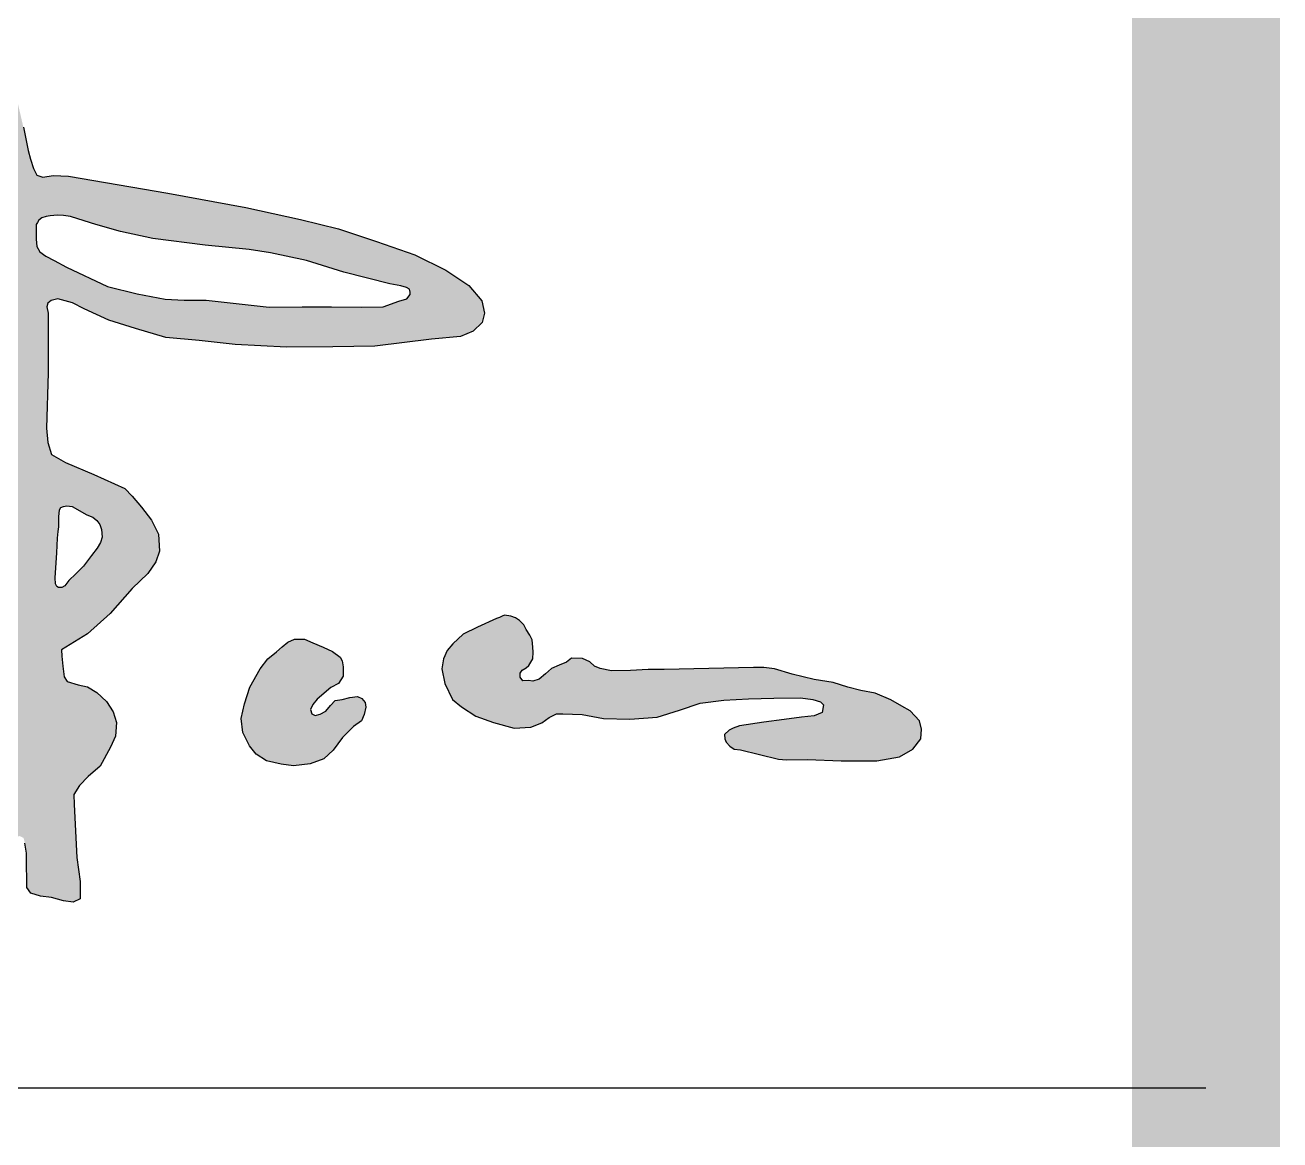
# Model space of a CAD drawing. Extents: x 1162612 to 1711260, y -157368 to 197905.
# Drawn here: x 1690946 to 1692218, y 826 to 1956 of the extents above; entities that cross this region are included whole.
import ezdxf

# ---------------------------------------------------------------- set-up
doc = ezdxf.new("R2010")
doc.units = 0
doc.header["$LTSCALE"] = 1000
doc.header["$MEASUREMENT"] = 0
doc.layers.get('0').update_dxf_attribs({"linetype": 'CONTINUOUS'})
doc.layers.add('PUB_TITLE', color=4, linetype='CONTINUOUS')

msp = doc.modelspace()

# ---------------------------------------------------------------- hatches: boundary and pattern name
h = msp.add_hatch(color=7)
h.paths.add_polyline_path([(1690969.2, 1664.1), (1690968, 1670.6), (1690969, 1674.4), (1690972.2, 1677.2), (1690979.2, 1678.8), (1690994.1, 1674.8), (1691005.7, 1668.5), (1691030.9, 1657.1), (1691057.8, 1648.5), (1691088.6, 1639.4), (1691122.4, 1636.5), (1691159, 1632.5), (1691211, 1629.6), (1691257.9, 1630.2), (1691300.7, 1630.8), (1691357.9, 1638), (1691387.3, 1640.7), (1691400.4, 1646.1), (1691409.5, 1654.7), (1691411.7, 1664.2), (1691409, 1676.8), (1691395.9, 1692.2), (1691372.5, 1708), (1691341, 1723.4), (1691302.4, 1736.9), (1691263.8, 1749.7), (1691225.2, 1759.3), (1691169.8, 1771.5), (1691090.6, 1785.8), (1690989.8, 1803.1), (1690974.3, 1803.8), (1690963.8, 1802.2), (1690957.7, 1804.1), (1690954.6, 1810.8), (1690951.4, 1820.3), (1690949.2, 1829.3), (1690944.2, 1852.8), (1690937.9, 1879.9), (1690929.3, 1901.1), (1690918, 1918.3), (1690904.8, 1928.2), (1690888.6, 1934.6), (1690873.6, 1929.6), (1690862.8, 1910.2), (1690861.4, 1884.4), (1690862.9, 1850.7), (1690866.4, 1832.2), (1690873.2, 1816.4), (1690869.5, 1811.3), (1690831.9, 1812.4), (1690794.3, 1812.9), (1690721.9, 1813.8), (1690696.5, 1810.2), (1690663.5, 1803.6), (1690628.4, 1797.5), (1690586.7, 1787.4), (1690547, 1779.3), (1690515.5, 1773.7), (1690493.6, 1776.7), (1690487, 1776.7), (1690477.4, 1771.1), (1690474.3, 1755.9), (1690480.5, 1731.8), (1690493.7, 1719.1), (1690509, 1712.5), (1690516.6, 1706.4), (1690524.2, 1692.2), (1690543, 1667.3), (1690565.9, 1641.4), (1690604.2, 1603.4), (1690617.5, 1591.3), (1690630.4, 1585.3), (1690648.9, 1583.7), (1690663.4, 1583.7), (1690675.8, 1588.9), (1690675.6, 1590.6), (1690675.4, 1591.7), (1690674.5, 1594.8), (1690672.5, 1598.4), (1690667.9, 1601.4), (1690658.4, 1604.9), (1690650.1, 1609.9), (1690635.9, 1619.3), (1690621.1, 1632), (1690605.9, 1649.3), (1690587.6, 1670.6), (1690576.4, 1683.3), (1690565.3, 1699.2), (1690558.2, 1713.3), (1690555.1, 1720.9), (1690555.1, 1727.1), (1690557.6, 1730.9), (1690570.7, 1737.7), (1690592.5, 1741.7), (1690619.9, 1749.7), (1690643.9, 1754.9), (1690679.9, 1761.1), (1690703.4, 1767.4), (1690728.7, 1766.2), (1690756.1, 1768), (1690783, 1768.5), (1690829.8, 1770.2), (1690852.7, 1771.4), (1690869.8, 1772.5), (1690885.3, 1769.1), (1690895.6, 1764), (1690901.9, 1754.8), (1690906.4, 1741.7), (1690909.9, 1724.6), (1690912.7, 1690.3), (1690915, 1659.5), (1690915.3, 1561.3), (1690915, 1543.1), (1690910.8, 1540), (1690899.1, 1541.6), (1690879, 1542.8), (1690867.6, 1544.4), (1690855.2, 1548.9), (1690850.1, 1552), (1690841.1, 1553.2), (1690793.1, 1553.2), (1690750.8, 1552.6), (1690712, 1552.3), (1690687.2, 1554.2), (1690671.9, 1555.8), (1690665.9, 1555.1), (1690662.7, 1551.9), (1690662.4, 1540.8), (1690662.7, 1528.1), (1690665.9, 1516), (1690668.7, 1508.1), (1690678, 1498.6), (1690687.8, 1490.6), (1690701.5, 1485.5), (1690717.4, 1479.8), (1690736.5, 1477), (1690745.8, 1477.7), (1690753.8, 1478.4), (1690758.2, 1479.5), (1690761.6, 1483.2), (1690763.9, 1489.6), (1690765.4, 1494), (1690767.6, 1497.2), (1690775.6, 1501.4), (1690813.8, 1499.3), (1690902, 1490.3), (1690909.9, 1489.7), (1690915.9, 1488.1), (1690921.1, 1483.5), (1690922.5, 1474.3), (1690923.1, 1432.7), (1690926.2, 1366.7), (1690925.9, 1356.8), (1690925.1, 1348.3), (1690920.5, 1343.5), (1690904.2, 1334.4), (1690877.5, 1320), (1690838.2, 1295.6), (1690777.4, 1259.8), (1690763.8, 1253.6), (1690752.3, 1248.6), (1690741.7, 1248.3), (1690730, 1247.9), (1690720.4, 1248.8), (1690714.1, 1248.1), (1690706.5, 1245.9), (1690623.4, 1197.2), (1690605.8, 1187.6), (1690596.5, 1180.5), (1690592, 1170.6), (1690592, 1159.6), (1690596.5, 1146.3), (1690599.9, 1139.8), (1690614, 1136.4), (1690631, 1135.8), (1690638.1, 1137), (1690649.7, 1141.9), (1690671.5, 1156.2), (1690707.1, 1174.6), (1690736.9, 1184.5), (1690762.7, 1193.6), (1690784.8, 1204.8), (1690808.4, 1215.2), (1690846.9, 1229.6), (1690881.2, 1241.4), (1690902.5, 1251.3), (1690912.4, 1253.6), (1690925.5, 1257.2), (1690933.2, 1254.9), (1690934.6, 1243.6), (1690936.8, 1226.5), (1690935.5, 1211.1), (1690934.1, 1201.2), (1690926.9, 1191.7), (1690912.9, 1177.7), (1690891.2, 1160.1), (1690870.2, 1141.6), (1690867.5, 1136.5), (1690866.5, 1124.2), (1690865, 1114.4), (1690870.7, 1103.4), (1690879, 1097.8), (1690889.1, 1095.8), (1690897.7, 1094.6), (1690905.2, 1095.6), (1690911.7, 1096.3), (1690918.5, 1098.8), (1690922.6, 1103.6), (1690925.8, 1107.1), (1690928.3, 1114.4), (1690928.3, 1118.7), (1690929.1, 1123.5), (1690930.6, 1127.7), (1690934.9, 1131.5), (1690936.9, 1132.8), (1690940.4, 1133.8), (1690944.4, 1131.8), (1690945.7, 1126.5), (1690947.2, 1116.4), (1690947.4, 1104.8), (1690947.7, 1088.7), (1690947.7, 1081.6), (1690951.7, 1075.9), (1690961.7, 1073), (1690972.8, 1071.6), (1690984.9, 1068), (1690994.6, 1066.9), (1691001.9, 1070.3), (1691001.9, 1087.7), (1690998.3, 1112.2), (1690995.8, 1165.8), (1690995.4, 1175.8), (1691001.1, 1185), (1691009.9, 1194.3), (1691022, 1204.7), (1691032.4, 1224.1), (1691037.7, 1235.3), (1691038.5, 1249), (1691035.3, 1259.8), (1691028.4, 1270.3), (1691018.6, 1279.3), (1691009.3, 1285.3), (1690999.8, 1287.2), (1690988.7, 1290.7), (1690985.5, 1295.2), (1690984.2, 1306.3), (1690983.3, 1316.2), (1690982.8, 1322.8), (1691009.2, 1338.8), (1691032.3, 1359.4), (1691054.4, 1385), (1691070.5, 1400.3), (1691078.5, 1411.9), (1691082.1, 1422.8), (1691081.3, 1440.2), (1691074.1, 1454.2), (1691064, 1467.5), (1691054.4, 1478.7), (1691047.2, 1486.4), (1691015.7, 1500.5), (1690986.8, 1512.7), (1690972.8, 1520.8), (1690968.9, 1533), (1690967.6, 1547.7), (1690969.2, 1603.8)])
h.paths.add_polyline_path([(1690987.9, 1710.8), (1690975.4, 1717.8), (1690966.8, 1722.1), (1690960.8, 1726.4), (1690957.8, 1731.7), (1690957.3, 1739.2), (1690957, 1754.3), (1690958.6, 1756.2), (1690960, 1758.5), (1690962.8, 1760.8), (1690967.3, 1762.3), (1690971.5, 1763.1), (1690978.9, 1763.5), (1690984.8, 1763.3), (1690991.9, 1762.3), (1690999.5, 1759.8), (1691017.8, 1754.2), (1691042.8, 1747.1), (1691075.3, 1740), (1691128.4, 1733.3), (1691173, 1728.7), (1691194.7, 1725.3), (1691231.3, 1717.8), (1691269, 1705.9), (1691315.7, 1693.9), (1691326.9, 1691.9), (1691332.7, 1690.1), (1691335.6, 1688.4), (1691336.3, 1685.4), (1691336.5, 1683), (1691333.1, 1678.7), (1691324.9, 1676.3), (1691309.1, 1670.5), (1691287.3, 1670.2), (1691256.5, 1670.8), (1691226.9, 1670.8), (1691193.5, 1670.2), (1691129.7, 1677.3), (1691107.2, 1677.3), (1691087.9, 1678.5), (1691059.7, 1683.7), (1691029.5, 1691.4)], flags=16)
h.paths.add_polyline_path([(1690984.9, 1468.2), (1690988.4, 1468.7), (1690993.5, 1468.2), (1691008.5, 1459.7), (1691014.5, 1457.2), (1691018.6, 1454), (1691021.8, 1449.9), (1691023.3, 1444.9), (1691024.1, 1437.1), (1691022.3, 1431.6), (1691019.1, 1425.8), (1691013.3, 1418.3), (1691005.2, 1407.7), (1690997.4, 1399.9), (1690990.4, 1392.9), (1690986.1, 1387.6), (1690983.1, 1385.9), (1690979.8, 1386), (1690978.1, 1387), (1690976.7, 1389.8), (1690976.5, 1395.8), (1690978.2, 1421.1), (1690978.9, 1436.1), (1690979.5, 1442.8), (1690980.3, 1447.6), (1690980.3, 1457.6), (1690980.9, 1464.7), (1690982.1, 1467.2)], flags=16)
h = msp.add_hatch(color=7)
h.paths.add_polyline_path([(1691279, 1244.8), (1691286.9, 1250.8), (1691289.7, 1257), (1691291.4, 1264.6), (1691290.9, 1269.4), (1691287.5, 1273.4), (1691283, 1275.3), (1691275.3, 1274.5), (1691267.4, 1272.5), (1691260.3, 1271.4), (1691255.5, 1266.3), (1691251, 1260.4), (1691245.1, 1257.3), (1691240, 1256.1), (1691236.6, 1257.8), (1691235.4, 1262.1), (1691237.7, 1267.1), (1691242, 1272.8), (1691256.1, 1284.5), (1691263.7, 1288.7), (1691268.6, 1295.9), (1691268.4, 1305.3), (1691267.3, 1311.4), (1691265.3, 1315.4), (1691257.5, 1321), (1691248.3, 1325.4), (1691237.8, 1329.9), (1691229.1, 1333.5), (1691219, 1333.5), (1691212.5, 1330.5), (1691206.6, 1325.9), (1691200.7, 1320.6), (1691192.2, 1313.5), (1691184.3, 1303.3), (1691173.8, 1284.7), (1691168.4, 1267.9), (1691165, 1253.2), (1691166.7, 1238.8), (1691173.5, 1225.3), (1691180.3, 1216.8), (1691190.8, 1210), (1691205.5, 1206.9), (1691218.2, 1205.2), (1691234.9, 1207.2), (1691249, 1212), (1691258.4, 1221), (1691267.7, 1233.7)])
h.paths.add_polyline_path([(1691808, 1278.8), (1691793.5, 1281.6), (1691780.2, 1284.9), (1691765.4, 1289.7), (1691746.1, 1292.5), (1691723.6, 1298.1), (1691705.9, 1303.3), (1691695, 1304.9), (1691684.6, 1304.9), (1691594, 1302.8), (1691577.8, 1302.8), (1691559.7, 1301.7), (1691540.5, 1301.4), (1691528.9, 1303.9), (1691523.3, 1306.2), (1691518.5, 1310.4), (1691511.1, 1313.8), (1691500, 1314.1), (1691495, 1310.1), (1691487.6, 1307), (1691479.7, 1303.9), (1691473.5, 1298.5), (1691467.1, 1292.9), (1691460.9, 1291), (1691456.3, 1291.5), (1691450.8, 1291.4), (1691448, 1295), (1691447.8, 1298.9), (1691450, 1302), (1691453.9, 1304.4), (1691456.7, 1306.9), (1691460.7, 1313.6), (1691461.2, 1320.3), (1691460.9, 1325.3), (1691460, 1332.7), (1691457.7, 1337.7), (1691454.1, 1343.3), (1691451.7, 1348.1), (1691447.2, 1352.5), (1691443.2, 1355.2), (1691438.6, 1356.7), (1691432.2, 1357.8), (1691429.6, 1356.9), (1691427.1, 1355.6), (1691424, 1354.6), (1691404.7, 1345.8), (1691390.3, 1338.5), (1691379.8, 1328.9), (1691373.8, 1322.1), (1691370.2, 1313.6), (1691368.6, 1303.6), (1691371.4, 1288.7), (1691379.4, 1272.3), (1691388.3, 1265), (1691403.1, 1255.4), (1691420.8, 1249), (1691441.7, 1243.3), (1691458.6, 1244.2), (1691469.9, 1248.6), (1691477.5, 1254.2), (1691484.8, 1257.8), (1691491.2, 1257.8), (1691510.9, 1257), (1691532.3, 1253), (1691559, 1252.5), (1691586.9, 1254.5), (1691609.4, 1261.5), (1691630.6, 1268.5), (1691654.4, 1271.7), (1691679.5, 1273), (1691705.2, 1273.7), (1691732.2, 1274.1), (1691744.6, 1272.5), (1691752.6, 1270), (1691755.7, 1266.8), (1691754.2, 1259.2), (1691746.1, 1255.9), (1691733.2, 1254.3), (1691715.7, 1251.9), (1691694.9, 1249.4), (1691670.5, 1245.5), (1691664, 1243.3), (1691659.9, 1241.1), (1691655, 1236.9), (1691655.4, 1232.4), (1691657, 1229.1), (1691660.5, 1225), (1691664.9, 1222.1), (1691671.5, 1221.4), (1691710, 1211.9), (1691717.9, 1211), (1691739.2, 1211.4), (1691773.4, 1210.2), (1691809.6, 1210.2), (1691832.5, 1214.2), (1691846.2, 1221.8), (1691854.2, 1232.6), (1691855, 1242.3), (1691853, 1250.7), (1691843.4, 1260.8), (1691834.9, 1265.6), (1691823.7, 1272)])

# ---------------------------------------------------------------- linework, layer by layer
msp.add_lwpolyline([(1690944.2, 1852.8), (1690949.2, 1829.3), (1690951.4, 1820.3), (1690954.6, 1810.8), (1690957.7, 1804.1), (1690963.8, 1802.2), (1690974.3, 1803.8), (1690989.8, 1803.1), (1691090.6, 1785.8), (1691169.8, 1771.5), (1691225.2, 1759.3), (1691263.8, 1749.7), (1691302.4, 1736.9), (1691341, 1723.4), (1691372.5, 1708), (1691395.9, 1692.2), (1691409, 1676.8), (1691411.7, 1664.2), (1691409.5, 1654.7), (1691400.4, 1646.1), (1691387.3, 1640.7), (1691357.9, 1638), (1691300.7, 1630.8), (1691257.9, 1630.2), (1691211, 1629.6), (1691159, 1632.5), (1691122.4, 1636.5), (1691088.6, 1639.4), (1691057.8, 1648.5), (1691030.9, 1657.1), (1691005.7, 1668.5), (1690994.1, 1674.8), (1690979.2, 1678.8), (1690972.2, 1677.2), (1690969, 1674.4), (1690968, 1670.6), (1690969.2, 1664.1), (1690969.2, 1603.8), (1690967.6, 1547.7), (1690968.9, 1533), (1690972.8, 1520.8), (1690986.8, 1512.7), (1691015.7, 1500.5), (1691047.2, 1486.4), (1691054.4, 1478.7), (1691064, 1467.5), (1691074.1, 1454.2), (1691081.3, 1440.2), (1691082.1, 1422.8), (1691078.5, 1411.9), (1691070.5, 1400.3), (1691054.4, 1385), (1691032.3, 1359.4), (1691009.2, 1338.8), (1690982.8, 1322.8), (1690983.3, 1316.2), (1690984.2, 1306.3), (1690985.5, 1295.2), (1690988.7, 1290.7), (1690999.8, 1287.2), (1691009.3, 1285.3), (1691018.6, 1279.3), (1691028.4, 1270.3), (1691035.3, 1259.8), (1691038.5, 1249), (1691037.7, 1235.3), (1691032.4, 1224.1), (1691022, 1204.7), (1691009.9, 1194.3), (1691001.1, 1185), (1690995.4, 1175.8), (1690995.8, 1165.8), (1690998.3, 1112.2), (1691001.9, 1087.7), (1691001.9, 1070.3), (1690994.6, 1066.9), (1690984.9, 1068), (1690972.8, 1071.6), (1690961.7, 1073), (1690951.7, 1075.9), (1690947.7, 1081.6), (1690947.7, 1088.7), (1690947.4, 1104.8), (1690947.2, 1116.4), (1690945.7, 1126.5)])
for points in [[(1690957, 1754.3), (1690957.3, 1739.2), (1690957.8, 1731.7), (1690960.8, 1726.4), (1690966.8, 1722.1), (1690975.4, 1717.8), (1690987.9, 1710.8), (1691029.5, 1691.4), (1691059.7, 1683.7), (1691087.9, 1678.5), (1691107.2, 1677.3), (1691129.7, 1677.3), (1691193.5, 1670.2), (1691226.9, 1670.8), (1691256.5, 1670.8), (1691287.3, 1670.2), (1691309.1, 1670.5), (1691324.9, 1676.3), (1691333.1, 1678.7), (1691336.5, 1683), (1691336.3, 1685.4), (1691335.6, 1688.4), (1691332.7, 1690.1), (1691326.9, 1691.9), (1691315.7, 1693.9), (1691269, 1705.9), (1691231.3, 1717.8), (1691194.7, 1725.3), (1691173, 1728.7), (1691128.4, 1733.3), (1691075.3, 1740), (1691042.8, 1747.1), (1691017.8, 1754.2), (1690999.5, 1759.8), (1690991.9, 1762.3), (1690984.8, 1763.3), (1690978.9, 1763.5), (1690971.5, 1763.1), (1690967.3, 1762.3), (1690962.8, 1760.8), (1690960, 1758.5), (1690958.6, 1756.2)], [(1690980.3, 1447.6), (1690980.3, 1457.6), (1690980.9, 1464.7), (1690982.1, 1467.2), (1690984.9, 1468.2), (1690988.4, 1468.7), (1690993.5, 1468.2), (1691008.5, 1459.7), (1691014.5, 1457.2), (1691018.6, 1454), (1691021.8, 1449.9), (1691023.3, 1444.9), (1691024.1, 1437.1), (1691022.3, 1431.6), (1691019.1, 1425.8), (1691013.3, 1418.3), (1691005.2, 1407.7), (1690997.4, 1399.9), (1690990.4, 1392.9), (1690986.1, 1387.6), (1690983.1, 1385.9), (1690979.8, 1386), (1690978.1, 1387), (1690976.7, 1389.8), (1690976.5, 1395.8), (1690978.2, 1421.1), (1690978.9, 1436.1), (1690979.5, 1442.8)], [(1691424, 1354.6), (1691404.7, 1345.8), (1691390.3, 1338.5), (1691379.8, 1328.9), (1691373.8, 1322.1), (1691370.2, 1313.6), (1691368.6, 1303.6), (1691371.4, 1288.7), (1691379.4, 1272.3), (1691388.3, 1265), (1691403.1, 1255.4), (1691420.8, 1249), (1691441.7, 1243.3), (1691458.6, 1244.2), (1691469.9, 1248.6), (1691477.5, 1254.2), (1691484.8, 1257.8), (1691491.2, 1257.8), (1691510.9, 1257), (1691532.3, 1253), (1691559, 1252.5), (1691586.9, 1254.5), (1691609.4, 1261.5), (1691630.6, 1268.5), (1691654.4, 1271.7), (1691679.5, 1273), (1691705.2, 1273.7), (1691732.2, 1274.1), (1691744.6, 1272.5), (1691752.6, 1270), (1691755.7, 1266.8), (1691754.2, 1259.2), (1691746.1, 1255.9), (1691733.2, 1254.3), (1691715.7, 1251.9), (1691694.9, 1249.4), (1691670.5, 1245.5), (1691664, 1243.3), (1691659.9, 1241.1), (1691655, 1236.9), (1691655.4, 1232.4), (1691657, 1229.1), (1691660.5, 1225), (1691664.9, 1222.1), (1691671.5, 1221.4), (1691710, 1211.9), (1691717.9, 1211), (1691739.2, 1211.4), (1691773.4, 1210.2), (1691809.6, 1210.2), (1691832.5, 1214.2), (1691846.2, 1221.8), (1691854.2, 1232.6), (1691855, 1242.3), (1691853, 1250.7), (1691843.4, 1260.8), (1691834.9, 1265.6), (1691823.7, 1272), (1691808, 1278.8), (1691793.5, 1281.6), (1691780.2, 1284.9), (1691765.4, 1289.7), (1691746.1, 1292.5), (1691723.6, 1298.1), (1691705.9, 1303.3), (1691695, 1304.9), (1691684.6, 1304.9), (1691594, 1302.8), (1691577.8, 1302.8), (1691559.7, 1301.7), (1691540.5, 1301.4), (1691528.9, 1303.9), (1691523.3, 1306.2), (1691518.5, 1310.4), (1691511.1, 1313.8), (1691500, 1314.1), (1691495, 1310.1), (1691487.6, 1307), (1691479.7, 1303.9), (1691473.5, 1298.5), (1691467.1, 1292.9), (1691460.9, 1291), (1691456.3, 1291.5), (1691450.8, 1291.4), (1691448, 1295), (1691447.8, 1298.9), (1691450, 1302), (1691453.9, 1304.4), (1691456.7, 1306.9), (1691460.7, 1313.6), (1691461.2, 1320.3), (1691460.9, 1325.3), (1691460, 1332.7), (1691457.7, 1337.7), (1691454.1, 1343.3), (1691451.7, 1348.1), (1691447.2, 1352.5), (1691443.2, 1355.2), (1691438.6, 1356.7), (1691432.2, 1357.8), (1691429.6, 1356.9), (1691427.1, 1355.6)], [(1691212.5, 1330.5), (1691219, 1333.5), (1691229.1, 1333.5), (1691237.8, 1329.9), (1691248.3, 1325.4), (1691257.5, 1321), (1691265.3, 1315.4), (1691267.3, 1311.4), (1691268.4, 1305.3), (1691268.6, 1295.9), (1691263.7, 1288.7), (1691256.1, 1284.5), (1691242, 1272.8), (1691237.7, 1267.1), (1691235.4, 1262.1), (1691236.6, 1257.8), (1691240, 1256.1), (1691245.1, 1257.3), (1691251, 1260.4), (1691255.5, 1266.3), (1691260.3, 1271.4), (1691267.4, 1272.5), (1691275.3, 1274.5), (1691283, 1275.3), (1691287.5, 1273.4), (1691290.9, 1269.4), (1691291.4, 1264.6), (1691289.7, 1257), (1691286.9, 1250.8), (1691279, 1244.8), (1691267.7, 1233.7), (1691258.4, 1221), (1691249, 1212), (1691234.9, 1207.2), (1691218.2, 1205.2), (1691205.5, 1206.9), (1691190.8, 1210), (1691180.3, 1216.8), (1691173.5, 1225.3), (1691166.7, 1238.8), (1691165, 1253.2), (1691168.4, 1267.9), (1691173.8, 1284.7), (1691184.3, 1303.3), (1691192.2, 1313.5), (1691200.7, 1320.6), (1691206.6, 1325.9)]]:
    msp.add_lwpolyline(points, close=True)
at = {"layer": 'PUB_TITLE', "color": 4}
msp.add_line((1686093.3, 878.3), (1692143.3, 878.3), dxfattribs=at)
at = {"layer": 'PUB_TITLE', "const_width": 150}
msp.add_lwpolyline([(1608293.3, -22512.2), (1692143.3, -22512.2), (1692143.3, 37487.8), (1608293.3, 37487.8)], close=True, dxfattribs=at)

doc.saveas('drawing.dxf')
